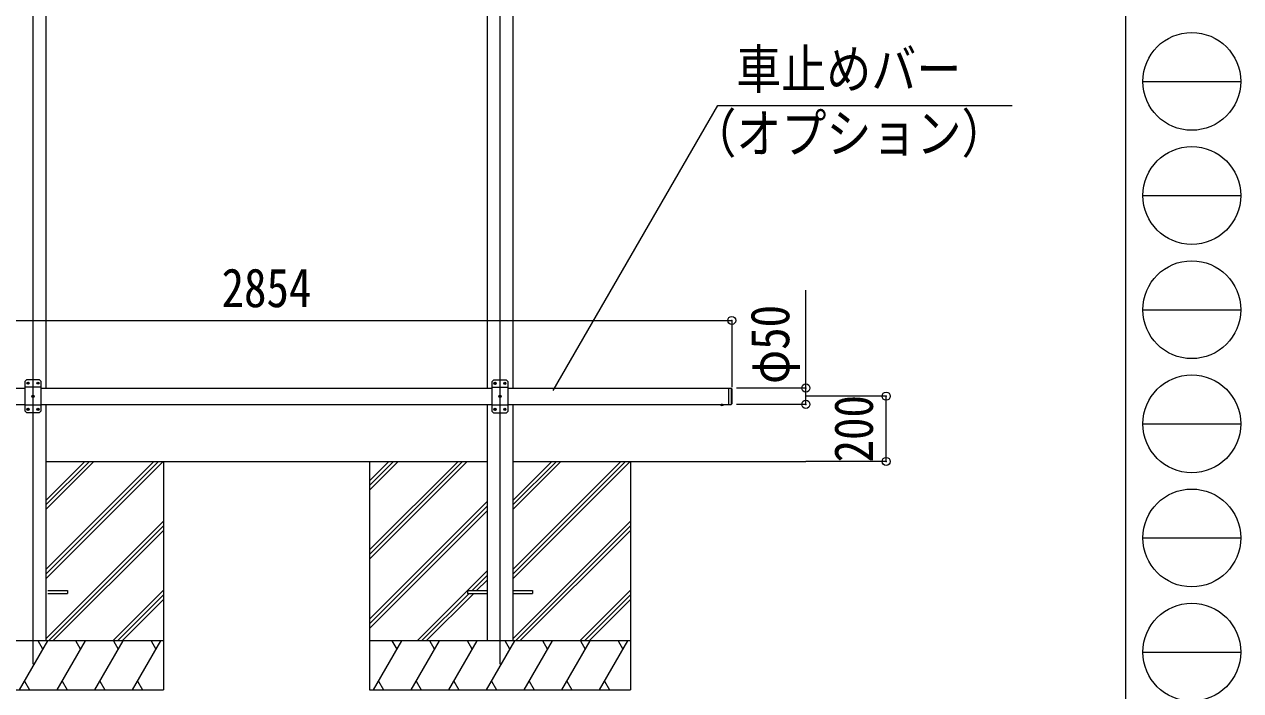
# Model space of a CAD drawing. Units: millimetres at full size. Extents: x -6988 to 7066, y -4877 to 4823.
# Drawn here: x 3336 to 7066, y -3120 to -1077 of the extents above; entities that cross this region are included whole.
import ezdxf
from ezdxf.enums import TextEntityAlignment as Align

# ---------------------------------------------------------------- set-up
doc = ezdxf.new("R2010")
doc.units = ezdxf.units.MM
doc.header["$LTSCALE"] = 25
doc.header["$PDMODE"] = 32
doc.header["$PDSIZE"] = 25
for name, color, linetype, lineweight in [('0-0_0', 7, 'Continuous', 9), ('0-1_本体', 4, 'Continuous', 9), ('0-4_TABLE1', 3, 'Continuous', 9), ('0-5_DIM1', 3, 'Continuous', 9), ('0-8_PARTS2', 2, 'Continuous', 9), ('0-A_寸法', 6, 'Continuous', 9), ('F-0_240', 7, 'Continuous', 9)]:
    doc.layers.add(name, color=color, linetype=linetype, lineweight=lineweight)
doc.styles.add('ＭＳ ゴシック', font='')
doc.styles.get('ＭＳ ゴシック').set_extended_font_data('MS Gothic')

msp = doc.modelspace()

# ---------------------------------------------------------------- linework, layer by layer
at = {"layer": '0-0_0'}
for p, q in [((3401.55, -2417.53), (4754.55, -2417.53)), ((3401.55, -2777.4), (3761.42, -2417.53)), ((3401.55, -2749.11), (3733.14, -2417.53)), ((3401.55, -2763.25), (3747.28, -2417.53)), ((3401.55, -2565.27), (3549.29, -2417.53)), ((3401.55, -2551.12), (3535.15, -2417.53)), ((3401.55, -2536.98), (3521, -2417.53)), ((3762.16, -2417.53), (3762.16, -3117.53)), ((4394.16, -2417.53), (4394.16, -3117.53)), ((4394.16, -2689.03), (4665.66, -2417.53)), ((4394.16, -2703.17), (4679.8, -2417.53)), ((4394.16, -2717.32), (4693.94, -2417.53)), ((4394.16, -2476.9), (4453.53, -2417.53)), ((4394.16, -2491.04), (4467.67, -2417.53)), ((4394.16, -2505.19), (4481.81, -2417.53)), ((4833.55, -2777.4), (5193.42, -2417.53)), ((4833.55, -2749.11), (5165.14, -2417.53)), ((4833.55, -2763.25), (5179.28, -2417.53)), ((4833.55, -2565.27), (4981.29, -2417.53)), ((4833.55, -2551.12), (4967.15, -2417.53)), ((4833.55, -2536.98), (4953, -2417.53)), ((4833.55, -2417.53), (5732.06, -2417.53)), ((5194.16, -2417.53), (5194.16, -3117.53)), ((4394.16, -2901.16), (4754.55, -2540.77)), ((4394.16, -2915.31), (4754.55, -2554.91)), ((4394.16, -2929.45), (4754.55, -2569.05)), ((3401.55, -2961.24), (3762.16, -2600.64)), ((4833.55, -2961.24), (5194.16, -2600.64)), ((3409.41, -2967.53), (3762.16, -2614.78)), ((3423.55, -2967.53), (3762.16, -2628.93)), ((4841.41, -2967.53), (5194.16, -2614.78)), ((4855.55, -2967.53), (5194.16, -2628.93)), ((4539.92, -2967.53), (4754.55, -2752.9)), ((4708.56, -2813.03), (4754.55, -2767.04)), ((4722.71, -2813.03), (4754.55, -2781.19)), ((3607.4, -2967.53), (3762.16, -2812.77)), ((3621.54, -2967.53), (3762.16, -2826.92)), ((4554.06, -2967.53), (4699.56, -2822.03)), ((4568.21, -2967.53), (4713.71, -2822.03)), ((5039.4, -2967.53), (5194.16, -2812.77)), ((5053.54, -2967.53), (5194.16, -2826.92)), ((3635.68, -2967.53), (3762.16, -2841.06)), ((5067.68, -2967.53), (5194.16, -2841.06)), ((3762.16, -2967.53), (2962.16, -2967.53)), ((3321.27, -3117.53), (3407.87, -2967.53)), ((3392.87, -2993.51), (3377.87, -2967.53)), ((3436.74, -3117.53), (3523.34, -2967.53)), ((3508.34, -2993.51), (3493.34, -2967.53)), ((3552.21, -3117.53), (3638.81, -2967.53)), ((3608.81, -2967.53), (3623.81, -2993.51)), ((3667.68, -3117.53), (3754.28, -2967.53)), ((3724.28, -2967.53), (3739.28, -2993.51)), ((5194.16, -2967.53), (4394.16, -2967.53)), ((4406.86, -3117.53), (4493.46, -2967.53)), ((4478.46, -2993.51), (4463.46, -2967.53)), ((4522.33, -3117.53), (4608.93, -2967.53)), ((4593.93, -2993.51), (4578.93, -2967.53)), ((4637.8, -3117.53), (4724.4, -2967.53)), ((4709.4, -2993.51), (4694.4, -2967.53)), ((4753.27, -3117.53), (4839.87, -2967.53)), ((4824.87, -2993.51), (4809.87, -2967.53)), ((4868.74, -3117.53), (4955.34, -2967.53)), ((4940.34, -2993.51), (4925.34, -2967.53)), ((4984.21, -3117.53), (5070.81, -2967.53)), ((5040.81, -2967.53), (5055.81, -2993.51)), ((5099.68, -3117.53), (5186.28, -2967.53)), ((5156.28, -2967.53), (5171.28, -2993.51)), ((3336.27, -3091.55), (3351.27, -3117.53)), ((3451.74, -3091.55), (3466.74, -3117.53)), ((3567.21, -3091.55), (3582.21, -3117.53)), ((3682.68, -3091.55), (3697.68, -3117.53)), ((4421.86, -3091.55), (4436.86, -3117.53)), ((4537.33, -3091.55), (4552.33, -3117.53)), ((4652.8, -3091.55), (4667.8, -3117.53)), ((4768.27, -3091.55), (4783.27, -3117.53)), ((4883.74, -3091.55), (4898.74, -3117.53)), ((4999.21, -3091.55), (5014.21, -3117.53)), ((5114.68, -3091.55), (5129.68, -3117.53)), ((2962.16, -3117.53), (3762.16, -3117.53)), ((4394.16, -3117.53), (5194.16, -3117.53))]:
    msp.add_line(p, q, dxfattribs=at)
at = {"layer": '0-1_本体'}
for p, q in [((3401.66, 194.93), (3401.66, -2192.53)), ((4754.55, 194.93), (4754.55, -2192.53)), ((4833.55, 194.93), (4833.55, -2192.53)), ((3401.66, -2242.53), (3401.66, -2967.53)), ((4754.55, -2242.53), (4754.55, -2967.53)), ((4833.55, -2242.53), (4833.55, -2967.53)), ((3407.36, -2813.03), (3467.96, -2813.03)), ((3407.36, -2822.03), (3467.96, -2822.03)), ((3467.96, -2813.03), (3467.96, -2822.03)), ((4694.16, -2813.03), (4694.16, -2822.03)), ((4694.16, -2813.03), (4754.55, -2813.03)), ((4694.16, -2822.03), (4754.55, -2822.03)), ((4833.55, -2813.03), (4894.16, -2813.03)), ((4833.55, -2822.03), (4894.16, -2822.03)), ((4894.16, -2813.03), (4894.16, -2822.03))]:
    msp.add_line(p, q, dxfattribs=at)
at = {"layer": '0-4_TABLE1'}
for p, q in [((2661.05, -2192.53), (3337.16, -2192.53)), ((3387.16, -2192.53), (4769.05, -2192.53)), ((4819.05, -2192.53), (5495.05, -2192.53)), ((2661.05, -2242.53), (3337.16, -2242.53)), ((3387.16, -2242.53), (4769.05, -2242.53)), ((4819.05, -2242.53), (5495.05, -2242.53))]:
    msp.add_line(p, q, dxfattribs=at)
at = {"layer": '0-5_DIM1'}
for p, q in [((3342.16, -2167.53), (3337.16, -2172.53)), ((3337.16, -2172.53), (3337.16, -2262.53)), ((3387.16, -2190.23), (3337.16, -2190.23)), ((3382.16, -2167.53), (3342.16, -2167.53)), ((3345.9, -2177.11), (3345.06, -2177.11)), ((3348.42, -2177.95), (3349.26, -2177.95)), ((3375.9, -2177.11), (3375.06, -2177.11)), ((3378.42, -2177.95), (3379.26, -2177.95)), ((3382.16, -2167.53), (3387.16, -2172.53)), ((3387.16, -2262.53), (3387.16, -2172.53)), ((3481.96, -2192.53), (3481.96, -2192.43)), ((4774.16, -2168.06), (4769.16, -2173.06)), ((4769.16, -2173.06), (4769.16, -2263.06)), ((4819.16, -2190.76), (4769.16, -2190.76)), ((4814.16, -2168.06), (4774.16, -2168.06)), ((4777.9, -2177.64), (4777.06, -2177.64)), ((4780.42, -2178.48), (4781.26, -2178.48)), ((4807.9, -2177.64), (4807.06, -2177.64)), ((4810.42, -2178.48), (4811.26, -2178.48)), ((4814.16, -2168.06), (4819.16, -2173.06)), ((4819.16, -2263.06), (4819.16, -2173.06)), ((5495.05, -2192.53), (5495.05, -2242.53)), ((5495.05, -2192.53), (5503.05, -2192.53)), ((5503.05, -2192.53), (5503.05, -2242.53)), ((5505.05, -2194.53), (5503.05, -2192.53)), ((5505.05, -2194.53), (5505.05, -2240.53)), ((3360.9, -2217.11), (3360.06, -2217.11)), ((3363.42, -2217.95), (3364.26, -2217.95)), ((4792.9, -2217.64), (4792.06, -2217.64)), ((4795.42, -2218.48), (4796.26, -2218.48)), ((3387.16, -2244.83), (3337.16, -2244.83)), ((3342.16, -2267.53), (3337.16, -2262.53)), ((3342.16, -2267.53), (3382.16, -2267.53)), ((3345.9, -2257.11), (3345.06, -2257.11)), ((3348.42, -2257.95), (3349.26, -2257.95)), ((3375.9, -2257.11), (3375.06, -2257.11)), ((3378.42, -2257.95), (3379.26, -2257.95)), ((3382.16, -2267.53), (3387.16, -2262.53)), ((4819.16, -2245.36), (4769.16, -2245.36)), ((4774.16, -2268.06), (4769.16, -2263.06)), ((4774.16, -2268.06), (4814.16, -2268.06)), ((4777.9, -2257.64), (4777.06, -2257.64)), ((4780.42, -2258.48), (4781.26, -2258.48)), ((4807.9, -2257.64), (4807.06, -2257.64)), ((4810.42, -2258.48), (4811.26, -2258.48)), ((4814.16, -2268.06), (4819.16, -2263.06)), ((5469.15, -2242.53), (5480.95, -2242.53)), ((5469.15, -2242.53), (5469.15, -2243.04)), ((5469.15, -2243.04), (5480.95, -2243.04)), ((5472.55, -2242.53), (5477.55, -2242.53)), ((5480.95, -2242.53), (5480.95, -2243.04)), ((5495.05, -2242.53), (5503.05, -2242.53)), ((5505.05, -2240.53), (5503.05, -2242.53))]:
    msp.add_line(p, q, dxfattribs=at)
for points in [[(3345.06, -2177.11), (3345.06, -2177.95), (3345.9, -2177.95)], [(3347.58, -2176.27), (3347.58, -2175.43), (3346.74, -2175.43), (3346.74, -2176.27)], [(3346.74, -2178.79), (3346.74, -2179.63), (3347.58, -2179.63), (3347.58, -2178.79)], [(3349.26, -2177.95), (3349.26, -2177.11), (3348.42, -2177.11)], [(3375.06, -2177.11), (3375.06, -2177.95), (3375.9, -2177.95)], [(3377.58, -2176.27), (3377.58, -2175.43), (3376.74, -2175.43), (3376.74, -2176.27)], [(3376.74, -2178.79), (3376.74, -2179.63), (3377.58, -2179.63), (3377.58, -2178.79)], [(3379.26, -2177.95), (3379.26, -2177.11), (3378.42, -2177.11)], [(4777.06, -2177.64), (4777.06, -2178.48), (4777.9, -2178.48)], [(4779.58, -2176.8), (4779.58, -2175.96), (4778.74, -2175.96), (4778.74, -2176.8)], [(4778.74, -2179.32), (4778.74, -2180.16), (4779.58, -2180.16), (4779.58, -2179.32)], [(4781.26, -2178.48), (4781.26, -2177.64), (4780.42, -2177.64)], [(4807.06, -2177.64), (4807.06, -2178.48), (4807.9, -2178.48)], [(4809.58, -2176.8), (4809.58, -2175.96), (4808.74, -2175.96), (4808.74, -2176.8)], [(4808.74, -2179.32), (4808.74, -2180.16), (4809.58, -2180.16), (4809.58, -2179.32)], [(4811.26, -2178.48), (4811.26, -2177.64), (4810.42, -2177.64)], [(3360.06, -2217.11), (3360.06, -2217.95), (3360.9, -2217.95)], [(3362.58, -2216.27), (3362.58, -2215.43), (3361.74, -2215.43), (3361.74, -2216.27)], [(3361.74, -2218.79), (3361.74, -2219.63), (3362.58, -2219.63), (3362.58, -2218.79)], [(3364.26, -2217.95), (3364.26, -2217.11), (3363.42, -2217.11)], [(4792.06, -2217.64), (4792.06, -2218.48), (4792.9, -2218.48)], [(4794.58, -2216.8), (4794.58, -2215.96), (4793.74, -2215.96), (4793.74, -2216.8)], [(4793.74, -2219.32), (4793.74, -2220.16), (4794.58, -2220.16), (4794.58, -2219.32)], [(4796.26, -2218.48), (4796.26, -2217.64), (4795.42, -2217.64)], [(3345.06, -2257.11), (3345.06, -2257.95), (3345.9, -2257.95)], [(3347.58, -2256.27), (3347.58, -2255.43), (3346.74, -2255.43), (3346.74, -2256.27)], [(3346.74, -2258.79), (3346.74, -2259.63), (3347.58, -2259.63), (3347.58, -2258.79)], [(3349.26, -2257.95), (3349.26, -2257.11), (3348.42, -2257.11)], [(3375.06, -2257.11), (3375.06, -2257.95), (3375.9, -2257.95)], [(3377.58, -2256.27), (3377.58, -2255.43), (3376.74, -2255.43), (3376.74, -2256.27)], [(3376.74, -2258.79), (3376.74, -2259.63), (3377.58, -2259.63), (3377.58, -2258.79)], [(3379.26, -2257.95), (3379.26, -2257.11), (3378.42, -2257.11)], [(4777.06, -2257.64), (4777.06, -2258.48), (4777.9, -2258.48)], [(4779.58, -2256.8), (4779.58, -2255.96), (4778.74, -2255.96), (4778.74, -2256.8)], [(4778.74, -2259.32), (4778.74, -2260.16), (4779.58, -2260.16), (4779.58, -2259.32)], [(4781.26, -2258.48), (4781.26, -2257.64), (4780.42, -2257.64)], [(4807.06, -2257.64), (4807.06, -2258.48), (4807.9, -2258.48)], [(4809.58, -2256.8), (4809.58, -2255.96), (4808.74, -2255.96), (4808.74, -2256.8)], [(4808.74, -2259.32), (4808.74, -2260.16), (4809.58, -2260.16), (4809.58, -2259.32)], [(4811.26, -2258.48), (4811.26, -2257.64), (4810.42, -2257.64)], [(5472.6, -2245.25), (5473.9, -2242.58), (5475.05, -2241.97)], [(5477.5, -2245.25), (5476.2, -2242.58), (5475.05, -2241.97)]]:
    msp.add_lwpolyline(points, dxfattribs=at)
for centre in [(3347.16, -2177.53), (3377.16, -2177.53), (4779.16, -2178.06), (4809.16, -2178.06), (3362.16, -2217.53), (4794.16, -2218.06), (3347.16, -2257.53), (3377.16, -2257.53), (4779.16, -2258.06), (4809.16, -2258.06)]:
    msp.add_circle(centre, 3.5, dxfattribs=at)
for centre, radius, start, end in [((3345.9, -2176.27), 0.84, 270, 0), ((3345.9, -2178.79), 0.84, 0, 90), ((3348.42, -2176.27), 0.84, 180, 270), ((3348.42, -2178.79), 0.84, 90, 180), ((3375.9, -2176.27), 0.84, 270, 0), ((3375.9, -2178.79), 0.84, 0, 90), ((3378.42, -2176.27), 0.84, 180, 270), ((3378.42, -2178.79), 0.84, 90, 180), ((4777.9, -2176.8), 0.84, 270, 0), ((4777.9, -2179.32), 0.84, 0, 90), ((4780.42, -2176.8), 0.84, 180, 270), ((4780.42, -2179.32), 0.84, 90, 180), ((4807.9, -2176.8), 0.84, 270, 0), ((4807.9, -2179.32), 0.84, 0, 90), ((4810.42, -2176.8), 0.84, 180, 270), ((4810.42, -2179.32), 0.84, 90, 180), ((3360.9, -2216.27), 0.84, 270, 0), ((3360.9, -2218.79), 0.84, 0, 90), ((3363.42, -2216.27), 0.84, 180, 270), ((3363.42, -2218.79), 0.84, 90, 180), ((4792.9, -2216.8), 0.84, 270, 0), ((4792.9, -2219.32), 0.84, 0, 90), ((4795.42, -2216.8), 0.84, 180, 270), ((4795.42, -2219.32), 0.84, 90, 180), ((3345.9, -2256.27), 0.84, 270, 0), ((3345.9, -2258.79), 0.84, 0, 90), ((3348.42, -2256.27), 0.84, 180, 270), ((3348.42, -2258.79), 0.84, 90, 180), ((3375.9, -2256.27), 0.84, 270, 0), ((3375.9, -2258.79), 0.84, 0, 90), ((3378.42, -2256.27), 0.84, 180, 270), ((3378.42, -2258.79), 0.84, 90, 180), ((4777.9, -2256.8), 0.84, 270, 0), ((4777.9, -2259.32), 0.84, 0, 90), ((4780.42, -2256.8), 0.84, 180, 270), ((4780.42, -2259.32), 0.84, 90, 180), ((4807.9, -2256.8), 0.84, 270, 0), ((4807.9, -2259.32), 0.84, 0, 90), ((4810.42, -2256.8), 0.84, 180, 270), ((4810.42, -2259.32), 0.84, 90, 180), ((5475.05, -2237.61), 8.02, 222.61678, 317.38322)]:
    msp.add_arc(centre, radius, start, end, dxfattribs=at)
at = {"layer": '0-8_PARTS2'}
for p, q in [((3362.05, 624.63), (3362.05, -3038.82)), ((4794.05, 624.63), (4794.05, -3038.82))]:
    msp.add_line(p, q, dxfattribs=at)
at = {"layer": '0-A_寸法'}
for p, q in [((4957.77, -2199.57), (5462.17, -1325.91)), ((5462.17, -1325.91), (6364.57, -1325.91)), ((5732.06, -2192.53), (5732.06, -1892.53)), ((2651.05, -1985.22), (5505.05, -1985.22)), ((5505.05, -1985.22), (5505.05, -2189.85)), ((5732.06, -2192.53), (5519.36, -2192.53)), ((5732.06, -2242.53), (5732.06, -2192.53)), ((5978.52, -2217.53), (5732.06, -2217.53)), ((5978.52, -2417.53), (5978.52, -2217.53)), ((5732.06, -2242.53), (5519.36, -2242.53)), ((5978.52, -2417.53), (5732.06, -2417.53))]:
    msp.add_line(p, q, dxfattribs=at)
for p in [(5505.05, -1985.22), (5732.06, -2192.53), (5732.06, -2242.53), (5978.52, -2217.53), (5978.52, -2417.53)]:
    msp.add_point(p, dxfattribs=at)
at = {"layer": 'F-0_240', "color": 5}
msp.add_line((6712.12, 4822.79), (6712.12, -4877.21), dxfattribs=at)
at = {"layer": 'F-0_240', "color": 4}
for p, q in [((6765.55, -1252.21), (7065.55, -1252.21)), ((6765.55, -1602.21), (7065.55, -1602.21)), ((6765.55, -1952.21), (7065.55, -1952.21)), ((6765.55, -2302.21), (7065.55, -2302.21)), ((6765.55, -2652.21), (7065.55, -2652.21)), ((6765.55, -3002.21), (7065.55, -3002.21))]:
    msp.add_line(p, q, dxfattribs=at)
for centre in [(6915.55, -1252.21), (6915.55, -1602.21), (6915.55, -1952.21), (6915.55, -2302.21), (6915.55, -2652.21), (6915.55, -3002.21)]:
    msp.add_circle(centre, 150, dxfattribs=at)

# ---------------------------------------------------------------- texts
at = {"layer": '0-A_寸法', "color": 7, "style": 'ＭＳ ゴシック', "width": 0.85}
for s, p in [('車止めバー', (5518.56, -1309.79)), ('（オプション）', (5381.06, -1506.58)), ('2854', (3940.55, -1980.22))]:
    msp.add_text(s, height=119.1, dxfattribs=at).set_placement(p, align=Align.BOTTOM_LEFT)
for s, p in [('φ50', (5717.06, -2180.03)), ('200', (5973.52, -2420.66))]:
    msp.add_text(s, height=119.1, rotation=90, dxfattribs=at).set_placement(p, align=Align.BOTTOM_LEFT)

doc.saveas('drawing.dxf')
